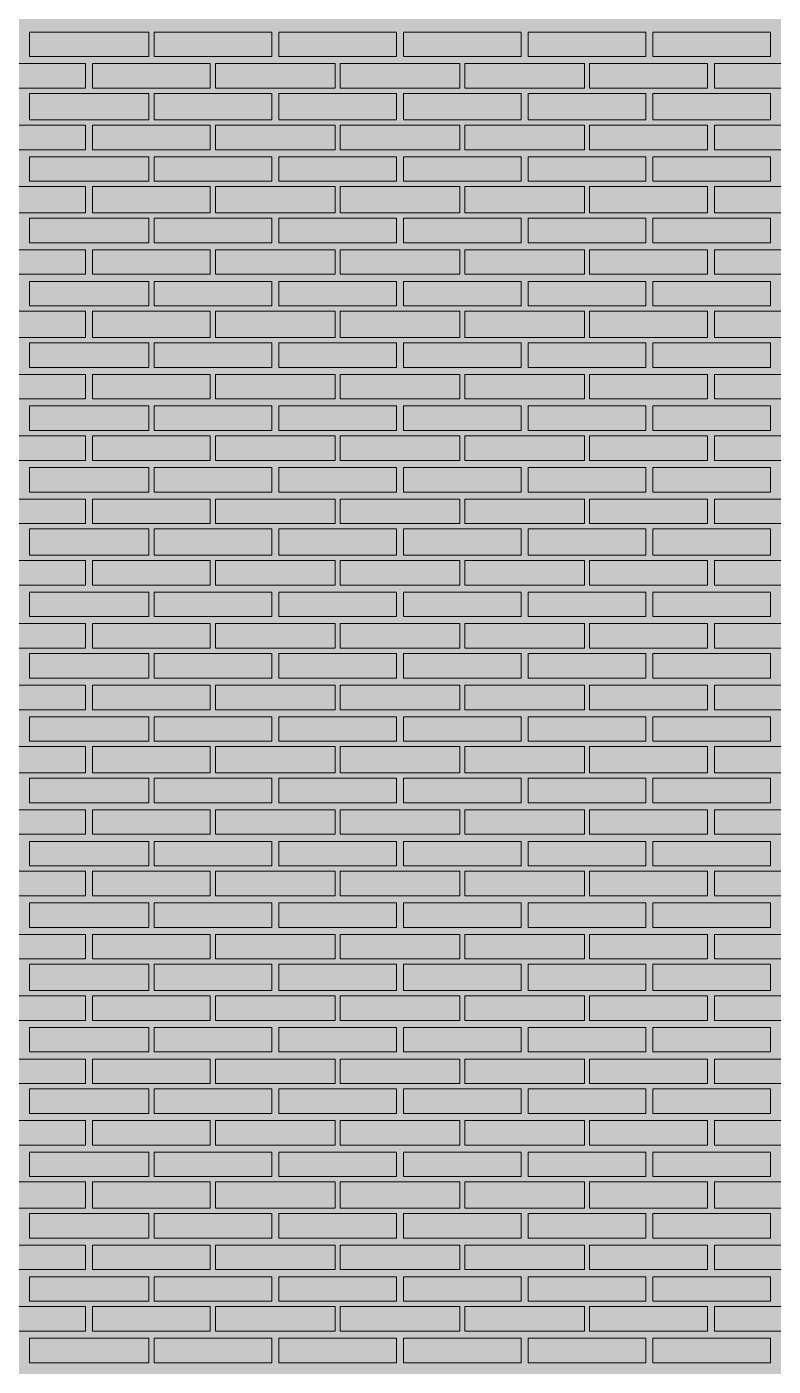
# Model space of a CAD drawing. Header units: millimetres. Extents: x -28928 to 100580, y -22867 to 36490.
# Drawn here: x 77685 to 79484, y -491 to 2737 of the extents above; entities that cross this region are included whole.
import ezdxf

# ---------------------------------------------------------------- set-up
doc = ezdxf.new("R2010")
doc.units = ezdxf.units.MM
doc.layers.add('PDF _Геометрия', color=7, linetype='Continuous', true_color=0x8f8e8d)
doc.layers.add('PDF _Сплошная заливка', color=7, linetype='Continuous', true_color=0xffffff)

msp = doc.modelspace()

# ---------------------------------------------------------------- hatches: boundary and pattern name
at = {"layer": 'PDF _Сплошная заливка', "true_color": 0xdcd6cf, "transparency": 33554559}
msp.add_hatch(color=254, dxfattribs=at).paths.add_polyline_path([(60798.4, -2005.5), (60798.4, -4713.2), (70224.5, -4713.2), (70224.5, -1464), (74070.3, -1464), (74070.3, -4713.2), (82294.9, -4713.2), (82294.9, 9028.4), (55763.7, 9028.4), (55763.7, -4713.2), (56851.1, -4713.2), (56851.1, -1464), (58251.4, -1464), (58251.4, -4713.2), (59499.5, -4713.2), (59499.5, -2005.5)])

# ---------------------------------------------------------------- linework, layer by layer
at = {"layer": 'PDF _Геометрия', "lineweight": 9}
for points in [[(77979.5, 2724.5), (77979.5, 2665.3), (77691.8, 2665.3), (77691.8, 2724.5)], [(78275.7, 2724.5), (78275.7, 2665.3), (77992.2, 2665.3), (77992.2, 2724.5)], [(78576.1, 2724.5), (78576.1, 2665.3), (78292.6, 2665.3), (78292.6, 2724.5)], [(78876.4, 2724.5), (78876.4, 2665.3), (78593, 2665.3), (78593, 2724.5)], [(79176.8, 2724.5), (79176.8, 2665.3), (78893.4, 2665.3), (78893.4, 2724.5)], [(79477.2, 2724.5), (79477.2, 2665.3), (79193.7, 2665.3), (79193.7, 2724.5)], [(77827.2, 2589.1), (77683.4, 2589.1), (77543.7, 2589.1), (77543.7, 2648.4), (77683.4, 2648.4), (77827.2, 2648.4)], [(78127.6, 2589.1), (77983.7, 2589.1), (77844.1, 2589.1), (77844.1, 2648.4), (77983.7, 2648.4), (78127.6, 2648.4)], [(78428, 2589.1), (78284.1, 2589.1), (78140.3, 2589.1), (78140.3, 2648.4), (78284.1, 2648.4), (78428, 2648.4)], [(78728.4, 2589.1), (78584.5, 2589.1), (78440.7, 2589.1), (78440.7, 2648.4), (78584.5, 2648.4), (78728.4, 2648.4)], [(79028.7, 2589.1), (78884.9, 2589.1), (78741.1, 2589.1), (78741.1, 2648.4), (78884.9, 2648.4), (79028.7, 2648.4)], [(79324.9, 2589.1), (79185.3, 2589.1), (79041.4, 2589.1), (79041.4, 2648.4), (79185.3, 2648.4), (79324.9, 2648.4)], [(79625.3, 2589.1), (79485.7, 2589.1), (79341.8, 2589.1), (79341.8, 2648.4), (79485.7, 2648.4), (79625.3, 2648.4)], [(77979.5, 2576.4), (77979.5, 2513), (77691.8, 2513), (77691.8, 2576.4)], [(78275.7, 2576.4), (78275.7, 2513), (77992.2, 2513), (77992.2, 2576.4)], [(78576.1, 2576.4), (78576.1, 2513), (78292.6, 2513), (78292.6, 2576.4)], [(78876.4, 2576.4), (78876.4, 2513), (78593, 2513), (78593, 2576.4)], [(79176.8, 2576.4), (79176.8, 2513), (78893.4, 2513), (78893.4, 2576.4)], [(79477.2, 2576.4), (79477.2, 2513), (79193.7, 2513), (79193.7, 2576.4)], [(77827.2, 2441), (77683.4, 2441), (77543.7, 2441), (77543.7, 2500.3), (77683.4, 2500.3), (77827.2, 2500.3)], [(78127.6, 2441), (77983.7, 2441), (77844.1, 2441), (77844.1, 2500.3), (77983.7, 2500.3), (78127.6, 2500.3)], [(78428, 2441), (78284.1, 2441), (78140.3, 2441), (78140.3, 2500.3), (78284.1, 2500.3), (78428, 2500.3)], [(78728.4, 2441), (78584.5, 2441), (78440.7, 2441), (78440.7, 2500.3), (78584.5, 2500.3), (78728.4, 2500.3)], [(79028.7, 2441), (78884.9, 2441), (78741.1, 2441), (78741.1, 2500.3), (78884.9, 2500.3), (79028.7, 2500.3)], [(79324.9, 2441), (79185.3, 2441), (79041.4, 2441), (79041.4, 2500.3), (79185.3, 2500.3), (79324.9, 2500.3)], [(79625.3, 2441), (79485.7, 2441), (79341.8, 2441), (79341.8, 2500.3), (79485.7, 2500.3), (79625.3, 2500.3)], [(77979.5, 2424.1), (77979.5, 2364.9), (77691.8, 2364.9), (77691.8, 2424.1)], [(78275.7, 2424.1), (78275.7, 2364.9), (77992.2, 2364.9), (77992.2, 2424.1)], [(78576.1, 2424.1), (78576.1, 2364.9), (78292.6, 2364.9), (78292.6, 2424.1)], [(78876.4, 2424.1), (78876.4, 2364.9), (78593, 2364.9), (78593, 2424.1)], [(79176.8, 2424.1), (79176.8, 2364.9), (78893.4, 2364.9), (78893.4, 2424.1)], [(79477.2, 2424.1), (79477.2, 2364.9), (79193.7, 2364.9), (79193.7, 2424.1)], [(77827.2, 2288.7), (77683.4, 2288.7), (77543.7, 2288.7), (77543.7, 2352.2), (77683.4, 2352.2), (77827.2, 2352.2)], [(78127.6, 2288.7), (77983.7, 2288.7), (77844.1, 2288.7), (77844.1, 2352.2), (77983.7, 2352.2), (78127.6, 2352.2)], [(78428, 2288.7), (78284.1, 2288.7), (78140.3, 2288.7), (78140.3, 2352.2), (78284.1, 2352.2), (78428, 2352.2)], [(78728.4, 2288.7), (78584.5, 2288.7), (78440.7, 2288.7), (78440.7, 2352.2), (78584.5, 2352.2), (78728.4, 2352.2)], [(79028.7, 2288.7), (78884.9, 2288.7), (78741.1, 2288.7), (78741.1, 2352.2), (78884.9, 2352.2), (79028.7, 2352.2)], [(79324.9, 2288.7), (79185.3, 2288.7), (79041.4, 2288.7), (79041.4, 2352.2), (79185.3, 2352.2), (79324.9, 2352.2)], [(79625.3, 2288.7), (79485.7, 2288.7), (79341.8, 2288.7), (79341.8, 2352.2), (79485.7, 2352.2), (79625.3, 2352.2)], [(77979.5, 2276), (77979.5, 2216.8), (77691.8, 2216.8), (77691.8, 2276)], [(78275.7, 2276), (78275.7, 2216.8), (77992.2, 2216.8), (77992.2, 2276)], [(78576.1, 2276), (78576.1, 2216.8), (78292.6, 2216.8), (78292.6, 2276)], [(78876.4, 2276), (78876.4, 2216.8), (78593, 2216.8), (78593, 2276)], [(79176.8, 2276), (79176.8, 2216.8), (78893.4, 2216.8), (78893.4, 2276)], [(79477.2, 2276), (79477.2, 2216.8), (79193.7, 2216.8), (79193.7, 2276)], [(77827.2, 2140.7), (77683.4, 2140.7), (77543.7, 2140.7), (77543.7, 2199.9), (77683.4, 2199.9), (77827.2, 2199.9)], [(78127.6, 2140.7), (77983.7, 2140.7), (77844.1, 2140.7), (77844.1, 2199.9), (77983.7, 2199.9), (78127.6, 2199.9)], [(78428, 2140.7), (78284.1, 2140.7), (78140.3, 2140.7), (78140.3, 2199.9), (78284.1, 2199.9), (78428, 2199.9)], [(78728.4, 2140.7), (78584.5, 2140.7), (78440.7, 2140.7), (78440.7, 2199.9), (78584.5, 2199.9), (78728.4, 2199.9)], [(79028.7, 2140.7), (78884.9, 2140.7), (78741.1, 2140.7), (78741.1, 2199.9), (78884.9, 2199.9), (79028.7, 2199.9)], [(79324.9, 2140.7), (79185.3, 2140.7), (79041.4, 2140.7), (79041.4, 2199.9), (79185.3, 2199.9), (79324.9, 2199.9)], [(79625.3, 2140.7), (79485.7, 2140.7), (79341.8, 2140.7), (79341.8, 2199.9), (79485.7, 2199.9), (79625.3, 2199.9)], [(77979.5, 2123.7), (77979.5, 2064.5), (77691.8, 2064.5), (77691.8, 2123.7)], [(78275.7, 2123.7), (78275.7, 2064.5), (77992.2, 2064.5), (77992.2, 2123.7)], [(78576.1, 2123.7), (78576.1, 2064.5), (78292.6, 2064.5), (78292.6, 2123.7)], [(78876.4, 2123.7), (78876.4, 2064.5), (78593, 2064.5), (78593, 2123.7)], [(79176.8, 2123.7), (79176.8, 2064.5), (78893.4, 2064.5), (78893.4, 2123.7)], [(79477.2, 2123.7), (79477.2, 2064.5), (79193.7, 2064.5), (79193.7, 2123.7)], [(77827.2, 1988.4), (77683.4, 1988.4), (77543.7, 1988.4), (77543.7, 2051.8), (77683.4, 2051.8), (77827.2, 2051.8)], [(78127.6, 1988.4), (77983.7, 1988.4), (77844.1, 1988.4), (77844.1, 2051.8), (77983.7, 2051.8), (78127.6, 2051.8)], [(78428, 1988.4), (78284.1, 1988.4), (78140.3, 1988.4), (78140.3, 2051.8), (78284.1, 2051.8), (78428, 2051.8)], [(78728.4, 1988.4), (78584.5, 1988.4), (78440.7, 1988.4), (78440.7, 2051.8), (78584.5, 2051.8), (78728.4, 2051.8)], [(79028.7, 1988.4), (78884.9, 1988.4), (78741.1, 1988.4), (78741.1, 2051.8), (78884.9, 2051.8), (79028.7, 2051.8)], [(79324.9, 1988.4), (79185.3, 1988.4), (79041.4, 1988.4), (79041.4, 2051.8), (79185.3, 2051.8), (79324.9, 2051.8)], [(79625.3, 1988.4), (79485.7, 1988.4), (79341.8, 1988.4), (79341.8, 2051.8), (79485.7, 2051.8), (79625.3, 2051.8)], [(77979.5, 1975.7), (77979.5, 1916.4), (77691.8, 1916.4), (77691.8, 1975.7)], [(78275.7, 1975.7), (78275.7, 1916.4), (77992.2, 1916.4), (77992.2, 1975.7)], [(78576.1, 1975.7), (78576.1, 1916.4), (78292.6, 1916.4), (78292.6, 1975.7)], [(78876.4, 1975.7), (78876.4, 1916.4), (78593, 1916.4), (78593, 1975.7)], [(79176.8, 1975.7), (79176.8, 1916.4), (78893.4, 1916.4), (78893.4, 1975.7)], [(79477.2, 1975.7), (79477.2, 1916.4), (79193.7, 1916.4), (79193.7, 1975.7)], [(77827.2, 1840.3), (77683.4, 1840.3), (77543.7, 1840.3), (77543.7, 1899.5), (77683.4, 1899.5), (77827.2, 1899.5)], [(78127.6, 1840.3), (77983.7, 1840.3), (77844.1, 1840.3), (77844.1, 1899.5), (77983.7, 1899.5), (78127.6, 1899.5)], [(78428, 1840.3), (78284.1, 1840.3), (78140.3, 1840.3), (78140.3, 1899.5), (78284.1, 1899.5), (78428, 1899.5)], [(78728.4, 1840.3), (78584.5, 1840.3), (78440.7, 1840.3), (78440.7, 1899.5), (78584.5, 1899.5), (78728.4, 1899.5)], [(79028.7, 1840.3), (78884.9, 1840.3), (78741.1, 1840.3), (78741.1, 1899.5), (78884.9, 1899.5), (79028.7, 1899.5)], [(79324.9, 1840.3), (79185.3, 1840.3), (79041.4, 1840.3), (79041.4, 1899.5), (79185.3, 1899.5), (79324.9, 1899.5)], [(79625.3, 1840.3), (79485.7, 1840.3), (79341.8, 1840.3), (79341.8, 1899.5), (79485.7, 1899.5), (79625.3, 1899.5)], [(77979.5, 1823.4), (77979.5, 1764.1), (77691.8, 1764.1), (77691.8, 1823.4)], [(78275.7, 1823.4), (78275.7, 1764.1), (77992.2, 1764.1), (77992.2, 1823.4)], [(78576.1, 1823.4), (78576.1, 1764.1), (78292.6, 1764.1), (78292.6, 1823.4)], [(78876.4, 1823.4), (78876.4, 1764.1), (78593, 1764.1), (78593, 1823.4)], [(79176.8, 1823.4), (79176.8, 1764.1), (78893.4, 1764.1), (78893.4, 1823.4)], [(79477.2, 1823.4), (79477.2, 1764.1), (79193.7, 1764.1), (79193.7, 1823.4)], [(77827.2, 1692.2), (77683.4, 1692.2), (77543.7, 1692.2), (77543.7, 1751.4), (77683.4, 1751.4), (77827.2, 1751.4)], [(78127.6, 1692.2), (77983.7, 1692.2), (77844.1, 1692.2), (77844.1, 1751.4), (77983.7, 1751.4), (78127.6, 1751.4)], [(78428, 1692.2), (78284.1, 1692.2), (78140.3, 1692.2), (78140.3, 1751.4), (78284.1, 1751.4), (78428, 1751.4)], [(78728.4, 1692.2), (78584.5, 1692.2), (78440.7, 1692.2), (78440.7, 1751.4), (78584.5, 1751.4), (78728.4, 1751.4)], [(79028.7, 1692.2), (78884.9, 1692.2), (78741.1, 1692.2), (78741.1, 1751.4), (78884.9, 1751.4), (79028.7, 1751.4)], [(79324.9, 1692.2), (79185.3, 1692.2), (79041.4, 1692.2), (79041.4, 1751.4), (79185.3, 1751.4), (79324.9, 1751.4)], [(79625.3, 1692.2), (79485.7, 1692.2), (79341.8, 1692.2), (79341.8, 1751.4), (79485.7, 1751.4), (79625.3, 1751.4)], [(77979.5, 1675.3), (77979.5, 1616), (77691.8, 1616), (77691.8, 1675.3)], [(78275.7, 1675.3), (78275.7, 1616), (77992.2, 1616), (77992.2, 1675.3)], [(78576.1, 1675.3), (78576.1, 1616), (78292.6, 1616), (78292.6, 1675.3)], [(78876.4, 1675.3), (78876.4, 1616), (78593, 1616), (78593, 1675.3)], [(79176.8, 1675.3), (79176.8, 1616), (78893.4, 1616), (78893.4, 1675.3)], [(79477.2, 1675.3), (79477.2, 1616), (79193.7, 1616), (79193.7, 1675.3)], [(77827.2, 1539.9), (77683.4, 1539.9), (77543.7, 1539.9), (77543.7, 1599.1), (77683.4, 1599.1), (77827.2, 1599.1)], [(78127.6, 1539.9), (77983.7, 1539.9), (77844.1, 1539.9), (77844.1, 1599.1), (77983.7, 1599.1), (78127.6, 1599.1)], [(78428, 1539.9), (78284.1, 1539.9), (78140.3, 1539.9), (78140.3, 1599.1), (78284.1, 1599.1), (78428, 1599.1)], [(78728.4, 1539.9), (78584.5, 1539.9), (78440.7, 1539.9), (78440.7, 1599.1), (78584.5, 1599.1), (78728.4, 1599.1)], [(79028.7, 1539.9), (78884.9, 1539.9), (78741.1, 1539.9), (78741.1, 1599.1), (78884.9, 1599.1), (79028.7, 1599.1)], [(79324.9, 1539.9), (79185.3, 1539.9), (79041.4, 1539.9), (79041.4, 1599.1), (79185.3, 1599.1), (79324.9, 1599.1)], [(79625.3, 1539.9), (79485.7, 1539.9), (79341.8, 1539.9), (79341.8, 1599.1), (79485.7, 1599.1), (79625.3, 1599.1)], [(77979.5, 1527.2), (77979.5, 1463.7), (77691.8, 1463.7), (77691.8, 1527.2)], [(78275.7, 1527.2), (78275.7, 1463.7), (77992.2, 1463.7), (77992.2, 1527.2)], [(78576.1, 1527.2), (78576.1, 1463.7), (78292.6, 1463.7), (78292.6, 1527.2)], [(78876.4, 1527.2), (78876.4, 1463.7), (78593, 1463.7), (78593, 1527.2)], [(79176.8, 1527.2), (79176.8, 1463.7), (78893.4, 1463.7), (78893.4, 1527.2)], [(79477.2, 1527.2), (79477.2, 1463.7), (79193.7, 1463.7), (79193.7, 1527.2)], [(77827.2, 1391.8), (77683.4, 1391.8), (77543.7, 1391.8), (77543.7, 1451), (77683.4, 1451), (77827.2, 1451)], [(78127.6, 1391.8), (77983.7, 1391.8), (77844.1, 1391.8), (77844.1, 1451), (77983.7, 1451), (78127.6, 1451)], [(78428, 1391.8), (78284.1, 1391.8), (78140.3, 1391.8), (78140.3, 1451), (78284.1, 1451), (78428, 1451)], [(78728.4, 1391.8), (78584.5, 1391.8), (78440.7, 1391.8), (78440.7, 1451), (78584.5, 1451), (78728.4, 1451)], [(79028.7, 1391.8), (78884.9, 1391.8), (78741.1, 1391.8), (78741.1, 1451), (78884.9, 1451), (79028.7, 1451)], [(79324.9, 1391.8), (79185.3, 1391.8), (79041.4, 1391.8), (79041.4, 1451), (79185.3, 1451), (79324.9, 1451)], [(79625.3, 1391.8), (79485.7, 1391.8), (79341.8, 1391.8), (79341.8, 1451), (79485.7, 1451), (79625.3, 1451)], [(77979.5, 1374.9), (77979.5, 1315.7), (77691.8, 1315.7), (77691.8, 1374.9)], [(78275.7, 1374.9), (78275.7, 1315.7), (77992.2, 1315.7), (77992.2, 1374.9)], [(78576.1, 1374.9), (78576.1, 1315.7), (78292.6, 1315.7), (78292.6, 1374.9)], [(78876.4, 1374.9), (78876.4, 1315.7), (78593, 1315.7), (78593, 1374.9)], [(79176.8, 1374.9), (79176.8, 1315.7), (78893.4, 1315.7), (78893.4, 1374.9)], [(79477.2, 1374.9), (79477.2, 1315.7), (79193.7, 1315.7), (79193.7, 1374.9)], [(77827.2, 1239.5), (77683.4, 1239.5), (77543.7, 1239.5), (77543.7, 1298.7), (77683.4, 1298.7), (77827.2, 1298.7)], [(78127.6, 1239.5), (77983.7, 1239.5), (77844.1, 1239.5), (77844.1, 1298.7), (77983.7, 1298.7), (78127.6, 1298.7)], [(78428, 1239.5), (78284.1, 1239.5), (78140.3, 1239.5), (78140.3, 1298.7), (78284.1, 1298.7), (78428, 1298.7)], [(78728.4, 1239.5), (78584.5, 1239.5), (78440.7, 1239.5), (78440.7, 1298.7), (78584.5, 1298.7), (78728.4, 1298.7)], [(79028.7, 1239.5), (78884.9, 1239.5), (78741.1, 1239.5), (78741.1, 1298.7), (78884.9, 1298.7), (79028.7, 1298.7)], [(79324.9, 1239.5), (79185.3, 1239.5), (79041.4, 1239.5), (79041.4, 1298.7), (79185.3, 1298.7), (79324.9, 1298.7)], [(79625.3, 1239.5), (79485.7, 1239.5), (79341.8, 1239.5), (79341.8, 1298.7), (79485.7, 1298.7), (79625.3, 1298.7)], [(77979.5, 1226.8), (77979.5, 1167.6), (77691.8, 1167.6), (77691.8, 1226.8)], [(78275.7, 1226.8), (78275.7, 1167.6), (77992.2, 1167.6), (77992.2, 1226.8)], [(78576.1, 1226.8), (78576.1, 1167.6), (78292.6, 1167.6), (78292.6, 1226.8)], [(78876.4, 1226.8), (78876.4, 1167.6), (78593, 1167.6), (78593, 1226.8)], [(79176.8, 1226.8), (79176.8, 1167.6), (78893.4, 1167.6), (78893.4, 1226.8)], [(79477.2, 1226.8), (79477.2, 1167.6), (79193.7, 1167.6), (79193.7, 1226.8)], [(77827.2, 1091.4), (77683.4, 1091.4), (77543.7, 1091.4), (77543.7, 1150.7), (77683.4, 1150.7), (77827.2, 1150.7)], [(78127.6, 1091.4), (77983.7, 1091.4), (77844.1, 1091.4), (77844.1, 1150.7), (77983.7, 1150.7), (78127.6, 1150.7)], [(78428, 1091.4), (78284.1, 1091.4), (78140.3, 1091.4), (78140.3, 1150.7), (78284.1, 1150.7), (78428, 1150.7)], [(78728.4, 1091.4), (78584.5, 1091.4), (78440.7, 1091.4), (78440.7, 1150.7), (78584.5, 1150.7), (78728.4, 1150.7)], [(79028.7, 1091.4), (78884.9, 1091.4), (78741.1, 1091.4), (78741.1, 1150.7), (78884.9, 1150.7), (79028.7, 1150.7)], [(79324.9, 1091.4), (79185.3, 1091.4), (79041.4, 1091.4), (79041.4, 1150.7), (79185.3, 1150.7), (79324.9, 1150.7)], [(79625.3, 1091.4), (79485.7, 1091.4), (79341.8, 1091.4), (79341.8, 1150.7), (79485.7, 1150.7), (79625.3, 1150.7)], [(77979.5, 1074.5), (77979.5, 1015.3), (77691.8, 1015.3), (77691.8, 1074.5)], [(78275.7, 1074.5), (78275.7, 1015.3), (77992.2, 1015.3), (77992.2, 1074.5)], [(78576.1, 1074.5), (78576.1, 1015.3), (78292.6, 1015.3), (78292.6, 1074.5)], [(78876.4, 1074.5), (78876.4, 1015.3), (78593, 1015.3), (78593, 1074.5)], [(79176.8, 1074.5), (79176.8, 1015.3), (78893.4, 1015.3), (78893.4, 1074.5)], [(79477.2, 1074.5), (79477.2, 1015.3), (79193.7, 1015.3), (79193.7, 1074.5)], [(77827.2, 939.1), (77683.4, 939.1), (77543.7, 939.1), (77543.7, 1002.6), (77683.4, 1002.6), (77827.2, 1002.6)], [(78127.6, 939.1), (77983.7, 939.1), (77844.1, 939.1), (77844.1, 1002.6), (77983.7, 1002.6), (78127.6, 1002.6)], [(78428, 939.1), (78284.1, 939.1), (78140.3, 939.1), (78140.3, 1002.6), (78284.1, 1002.6), (78428, 1002.6)], [(78728.4, 939.1), (78584.5, 939.1), (78440.7, 939.1), (78440.7, 1002.6), (78584.5, 1002.6), (78728.4, 1002.6)], [(79028.7, 939.1), (78884.9, 939.1), (78741.1, 939.1), (78741.1, 1002.6), (78884.9, 1002.6), (79028.7, 1002.6)], [(79324.9, 939.1), (79185.3, 939.1), (79041.4, 939.1), (79041.4, 1002.6), (79185.3, 1002.6), (79324.9, 1002.6)], [(79625.3, 939.1), (79485.7, 939.1), (79341.8, 939.1), (79341.8, 1002.6), (79485.7, 1002.6), (79625.3, 1002.6)], [(77979.5, 926.4), (77979.5, 867.2), (77691.8, 867.2), (77691.8, 926.4)], [(78275.7, 926.4), (78275.7, 867.2), (77992.2, 867.2), (77992.2, 926.4)], [(78576.1, 926.4), (78576.1, 867.2), (78292.6, 867.2), (78292.6, 926.4)], [(78876.4, 926.4), (78876.4, 867.2), (78593, 867.2), (78593, 926.4)], [(79176.8, 926.4), (79176.8, 867.2), (78893.4, 867.2), (78893.4, 926.4)], [(79477.2, 926.4), (79477.2, 867.2), (79193.7, 867.2), (79193.7, 926.4)], [(77827.2, 791), (77683.4, 791), (77543.7, 791), (77543.7, 850.3), (77683.4, 850.3), (77827.2, 850.3)], [(78127.6, 791), (77983.7, 791), (77844.1, 791), (77844.1, 850.3), (77983.7, 850.3), (78127.6, 850.3)], [(78428, 791), (78284.1, 791), (78140.3, 791), (78140.3, 850.3), (78284.1, 850.3), (78428, 850.3)], [(78728.4, 791), (78584.5, 791), (78440.7, 791), (78440.7, 850.3), (78584.5, 850.3), (78728.4, 850.3)], [(79028.7, 791), (78884.9, 791), (78741.1, 791), (78741.1, 850.3), (78884.9, 850.3), (79028.7, 850.3)], [(79324.9, 791), (79185.3, 791), (79041.4, 791), (79041.4, 850.3), (79185.3, 850.3), (79324.9, 850.3)], [(79625.3, 791), (79485.7, 791), (79341.8, 791), (79341.8, 850.3), (79485.7, 850.3), (79625.3, 850.3)], [(77979.5, 774.1), (77979.5, 714.9), (77691.8, 714.9), (77691.8, 774.1)], [(78275.7, 774.1), (78275.7, 714.9), (77992.2, 714.9), (77992.2, 774.1)], [(78576.1, 774.1), (78576.1, 714.9), (78292.6, 714.9), (78292.6, 774.1)], [(78876.4, 774.1), (78876.4, 714.9), (78593, 714.9), (78593, 774.1)], [(79176.8, 774.1), (79176.8, 714.9), (78893.4, 714.9), (78893.4, 774.1)], [(79477.2, 774.1), (79477.2, 714.9), (79193.7, 714.9), (79193.7, 774.1)], [(77827.2, 643), (77683.4, 643), (77543.7, 643), (77543.7, 702.2), (77683.4, 702.2), (77827.2, 702.2)], [(78127.6, 643), (77983.7, 643), (77844.1, 643), (77844.1, 702.2), (77983.7, 702.2), (78127.6, 702.2)], [(78428, 643), (78284.1, 643), (78140.3, 643), (78140.3, 702.2), (78284.1, 702.2), (78428, 702.2)], [(78728.4, 643), (78584.5, 643), (78440.7, 643), (78440.7, 702.2), (78584.5, 702.2), (78728.4, 702.2)], [(79028.7, 643), (78884.9, 643), (78741.1, 643), (78741.1, 702.2), (78884.9, 702.2), (79028.7, 702.2)], [(79324.9, 643), (79185.3, 643), (79041.4, 643), (79041.4, 702.2), (79185.3, 702.2), (79324.9, 702.2)], [(79625.3, 643), (79485.7, 643), (79341.8, 643), (79341.8, 702.2), (79485.7, 702.2), (79625.3, 702.2)], [(77979.5, 626), (77979.5, 566.8), (77691.8, 566.8), (77691.8, 626)], [(78275.7, 626), (78275.7, 566.8), (77992.2, 566.8), (77992.2, 626)], [(78576.1, 626), (78576.1, 566.8), (78292.6, 566.8), (78292.6, 626)], [(78876.4, 626), (78876.4, 566.8), (78593, 566.8), (78593, 626)], [(79176.8, 626), (79176.8, 566.8), (78893.4, 566.8), (78893.4, 626)], [(79477.2, 626), (79477.2, 566.8), (79193.7, 566.8), (79193.7, 626)], [(77827.2, 490.7), (77683.4, 490.7), (77543.7, 490.7), (77543.7, 549.9), (77683.4, 549.9), (77827.2, 549.9)], [(78127.6, 490.7), (77983.7, 490.7), (77844.1, 490.7), (77844.1, 549.9), (77983.7, 549.9), (78127.6, 549.9)], [(78428, 490.7), (78284.1, 490.7), (78140.3, 490.7), (78140.3, 549.9), (78284.1, 549.9), (78428, 549.9)], [(78728.4, 490.7), (78584.5, 490.7), (78440.7, 490.7), (78440.7, 549.9), (78584.5, 549.9), (78728.4, 549.9)], [(79028.7, 490.7), (78884.9, 490.7), (78741.1, 490.7), (78741.1, 549.9), (78884.9, 549.9), (79028.7, 549.9)], [(79324.9, 490.7), (79185.3, 490.7), (79041.4, 490.7), (79041.4, 549.9), (79185.3, 549.9), (79324.9, 549.9)], [(79625.3, 490.7), (79485.7, 490.7), (79341.8, 490.7), (79341.8, 549.9), (79485.7, 549.9), (79625.3, 549.9)], [(77979.5, 478), (77979.5, 414.5), (77691.8, 414.5), (77691.8, 478)], [(78275.7, 478), (78275.7, 414.5), (77992.2, 414.5), (77992.2, 478)], [(78576.1, 478), (78576.1, 414.5), (78292.6, 414.5), (78292.6, 478)], [(78876.4, 478), (78876.4, 414.5), (78593, 414.5), (78593, 478)], [(79176.8, 478), (79176.8, 414.5), (78893.4, 414.5), (78893.4, 478)], [(79477.2, 478), (79477.2, 414.5), (79193.7, 414.5), (79193.7, 478)], [(77827.2, 342.6), (77683.4, 342.6), (77543.7, 342.6), (77543.7, 401.8), (77683.4, 401.8), (77827.2, 401.8)], [(78127.6, 342.6), (77983.7, 342.6), (77844.1, 342.6), (77844.1, 401.8), (77983.7, 401.8), (78127.6, 401.8)], [(78428, 342.6), (78284.1, 342.6), (78140.3, 342.6), (78140.3, 401.8), (78284.1, 401.8), (78428, 401.8)], [(78728.4, 342.6), (78584.5, 342.6), (78440.7, 342.6), (78440.7, 401.8), (78584.5, 401.8), (78728.4, 401.8)], [(79028.7, 342.6), (78884.9, 342.6), (78741.1, 342.6), (78741.1, 401.8), (78884.9, 401.8), (79028.7, 401.8)], [(79324.9, 342.6), (79185.3, 342.6), (79041.4, 342.6), (79041.4, 401.8), (79185.3, 401.8), (79324.9, 401.8)], [(79625.3, 342.6), (79485.7, 342.6), (79341.8, 342.6), (79341.8, 401.8), (79485.7, 401.8), (79625.3, 401.8)], [(77979.5, 325.7), (77979.5, 266.4), (77691.8, 266.4), (77691.8, 325.7)], [(78275.7, 325.7), (78275.7, 266.4), (77992.2, 266.4), (77992.2, 325.7)], [(78576.1, 325.7), (78576.1, 266.4), (78292.6, 266.4), (78292.6, 325.7)], [(78876.4, 325.7), (78876.4, 266.4), (78593, 266.4), (78593, 325.7)], [(79176.8, 325.7), (79176.8, 266.4), (78893.4, 266.4), (78893.4, 325.7)], [(79477.2, 325.7), (79477.2, 266.4), (79193.7, 266.4), (79193.7, 325.7)], [(77827.2, 190.3), (77683.4, 190.3), (77543.7, 190.3), (77543.7, 249.5), (77683.4, 249.5), (77827.2, 249.5)], [(78127.6, 190.3), (77983.7, 190.3), (77844.1, 190.3), (77844.1, 249.5), (77983.7, 249.5), (78127.6, 249.5)], [(78428, 190.3), (78284.1, 190.3), (78140.3, 190.3), (78140.3, 249.5), (78284.1, 249.5), (78428, 249.5)], [(78728.4, 190.3), (78584.5, 190.3), (78440.7, 190.3), (78440.7, 249.5), (78584.5, 249.5), (78728.4, 249.5)], [(79028.7, 190.3), (78884.9, 190.3), (78741.1, 190.3), (78741.1, 249.5), (78884.9, 249.5), (79028.7, 249.5)], [(79324.9, 190.3), (79185.3, 190.3), (79041.4, 190.3), (79041.4, 249.5), (79185.3, 249.5), (79324.9, 249.5)], [(79625.3, 190.3), (79485.7, 190.3), (79341.8, 190.3), (79341.8, 249.5), (79485.7, 249.5), (79625.3, 249.5)], [(77979.5, 177.6), (77979.5, 118.4), (77691.8, 118.4), (77691.8, 177.6)], [(78275.7, 177.6), (78275.7, 118.4), (77992.2, 118.4), (77992.2, 177.6)], [(78576.1, 177.6), (78576.1, 118.4), (78292.6, 118.4), (78292.6, 177.6)], [(78876.4, 177.6), (78876.4, 118.4), (78593, 118.4), (78593, 177.6)], [(79176.8, 177.6), (79176.8, 118.4), (78893.4, 118.4), (78893.4, 177.6)], [(79477.2, 177.6), (79477.2, 118.4), (79193.7, 118.4), (79193.7, 177.6)], [(77827.2, 42.2), (77683.4, 42.2), (77543.7, 42.2), (77543.7, 101.4), (77683.4, 101.4), (77827.2, 101.4)], [(78127.6, 42.2), (77983.7, 42.2), (77844.1, 42.2), (77844.1, 101.4), (77983.7, 101.4), (78127.6, 101.4)], [(78428, 42.2), (78284.1, 42.2), (78140.3, 42.2), (78140.3, 101.4), (78284.1, 101.4), (78428, 101.4)], [(78728.4, 42.2), (78584.5, 42.2), (78440.7, 42.2), (78440.7, 101.4), (78584.5, 101.4), (78728.4, 101.4)], [(79028.7, 42.2), (78884.9, 42.2), (78741.1, 42.2), (78741.1, 101.4), (78884.9, 101.4), (79028.7, 101.4)], [(79324.9, 42.2), (79185.3, 42.2), (79041.4, 42.2), (79041.4, 101.4), (79185.3, 101.4), (79324.9, 101.4)], [(79625.3, 42.2), (79485.7, 42.2), (79341.8, 42.2), (79341.8, 101.4), (79485.7, 101.4), (79625.3, 101.4)], [(77979.5, 25.3), (77979.5, -34), (77691.8, -34), (77691.8, 25.3)], [(78275.7, 25.3), (78275.7, -34), (77992.2, -34), (77992.2, 25.3)], [(78576.1, 25.3), (78576.1, -34), (78292.6, -34), (78292.6, 25.3)], [(78876.4, 25.3), (78876.4, -34), (78593, -34), (78593, 25.3)], [(79176.8, 25.3), (79176.8, -34), (78893.4, -34), (78893.4, 25.3)], [(79477.2, 25.3), (79477.2, -34), (79193.7, -34), (79193.7, 25.3)], [(77827.2, -110.1), (77683.4, -110.1), (77543.7, -110.1), (77543.7, -46.6), (77683.4, -46.6), (77827.2, -46.6)], [(78127.6, -110.1), (77983.7, -110.1), (77844.1, -110.1), (77844.1, -46.6), (77983.7, -46.6), (78127.6, -46.6)], [(78428, -110.1), (78284.1, -110.1), (78140.3, -110.1), (78140.3, -46.6), (78284.1, -46.6), (78428, -46.6)], [(78728.4, -110.1), (78584.5, -110.1), (78440.7, -110.1), (78440.7, -46.6), (78584.5, -46.6), (78728.4, -46.6)], [(79028.7, -110.1), (78884.9, -110.1), (78741.1, -110.1), (78741.1, -46.6), (78884.9, -46.6), (79028.7, -46.6)], [(79324.9, -110.1), (79185.3, -110.1), (79041.4, -110.1), (79041.4, -46.6), (79185.3, -46.6), (79324.9, -46.6)], [(79625.3, -110.1), (79485.7, -110.1), (79341.8, -110.1), (79341.8, -46.6), (79485.7, -46.6), (79625.3, -46.6)], [(77979.5, -122.8), (77979.5, -182), (77691.8, -182), (77691.8, -122.8)], [(78275.7, -122.8), (78275.7, -182), (77992.2, -182), (77992.2, -122.8)], [(78576.1, -122.8), (78576.1, -182), (78292.6, -182), (78292.6, -122.8)], [(78876.4, -122.8), (78876.4, -182), (78593, -182), (78593, -122.8)], [(79176.8, -122.8), (79176.8, -182), (78893.4, -182), (78893.4, -122.8)], [(79477.2, -122.8), (79477.2, -182), (79193.7, -182), (79193.7, -122.8)], [(77827.2, -258.2), (77683.4, -258.2), (77543.7, -258.2), (77543.7, -199), (77683.4, -199), (77827.2, -199)], [(78127.6, -258.2), (77983.7, -258.2), (77844.1, -258.2), (77844.1, -199), (77983.7, -199), (78127.6, -199)], [(78428, -258.2), (78284.1, -258.2), (78140.3, -258.2), (78140.3, -199), (78284.1, -199), (78428, -199)], [(78728.4, -258.2), (78584.5, -258.2), (78440.7, -258.2), (78440.7, -199), (78584.5, -199), (78728.4, -199)], [(79028.7, -258.2), (78884.9, -258.2), (78741.1, -258.2), (78741.1, -199), (78884.9, -199), (79028.7, -199)], [(79324.9, -258.2), (79185.3, -258.2), (79041.4, -258.2), (79041.4, -199), (79185.3, -199), (79324.9, -199)], [(79625.3, -258.2), (79485.7, -258.2), (79341.8, -258.2), (79341.8, -199), (79485.7, -199), (79625.3, -199)], [(77979.5, -275.1), (77979.5, -334.3), (77691.8, -334.3), (77691.8, -275.1)], [(78275.7, -275.1), (78275.7, -334.3), (77992.2, -334.3), (77992.2, -275.1)], [(78576.1, -275.1), (78576.1, -334.3), (78292.6, -334.3), (78292.6, -275.1)], [(78876.4, -275.1), (78876.4, -334.3), (78593, -334.3), (78593, -275.1)], [(79176.8, -275.1), (79176.8, -334.3), (78893.4, -334.3), (78893.4, -275.1)], [(79477.2, -275.1), (79477.2, -334.3), (79193.7, -334.3), (79193.7, -275.1)], [(77827.2, -406.3), (77683.4, -406.3), (77543.7, -406.3), (77543.7, -347), (77683.4, -347), (77827.2, -347)], [(78127.6, -406.3), (77983.7, -406.3), (77844.1, -406.3), (77844.1, -347), (77983.7, -347), (78127.6, -347)], [(78428, -406.3), (78284.1, -406.3), (78140.3, -406.3), (78140.3, -347), (78284.1, -347), (78428, -347)], [(78728.4, -406.3), (78584.5, -406.3), (78440.7, -406.3), (78440.7, -347), (78584.5, -347), (78728.4, -347)], [(79028.7, -406.3), (78884.9, -406.3), (78741.1, -406.3), (78741.1, -347), (78884.9, -347), (79028.7, -347)], [(79324.9, -406.3), (79185.3, -406.3), (79041.4, -406.3), (79041.4, -347), (79185.3, -347), (79324.9, -347)], [(79625.3, -406.3), (79485.7, -406.3), (79341.8, -406.3), (79341.8, -347), (79485.7, -347), (79625.3, -347)], [(77979.5, -423.2), (77979.5, -482.4), (77691.8, -482.4), (77691.8, -423.2)], [(78275.7, -423.2), (78275.7, -482.4), (77992.2, -482.4), (77992.2, -423.2)], [(78576.1, -423.2), (78576.1, -482.4), (78292.6, -482.4), (78292.6, -423.2)], [(78876.4, -423.2), (78876.4, -482.4), (78593, -482.4), (78593, -423.2)], [(79176.8, -423.2), (79176.8, -482.4), (78893.4, -482.4), (78893.4, -423.2)], [(79477.2, -423.2), (79477.2, -482.4), (79193.7, -482.4), (79193.7, -423.2)]]:
    msp.add_lwpolyline(points, close=True, dxfattribs=at)

doc.saveas('drawing.dxf')
